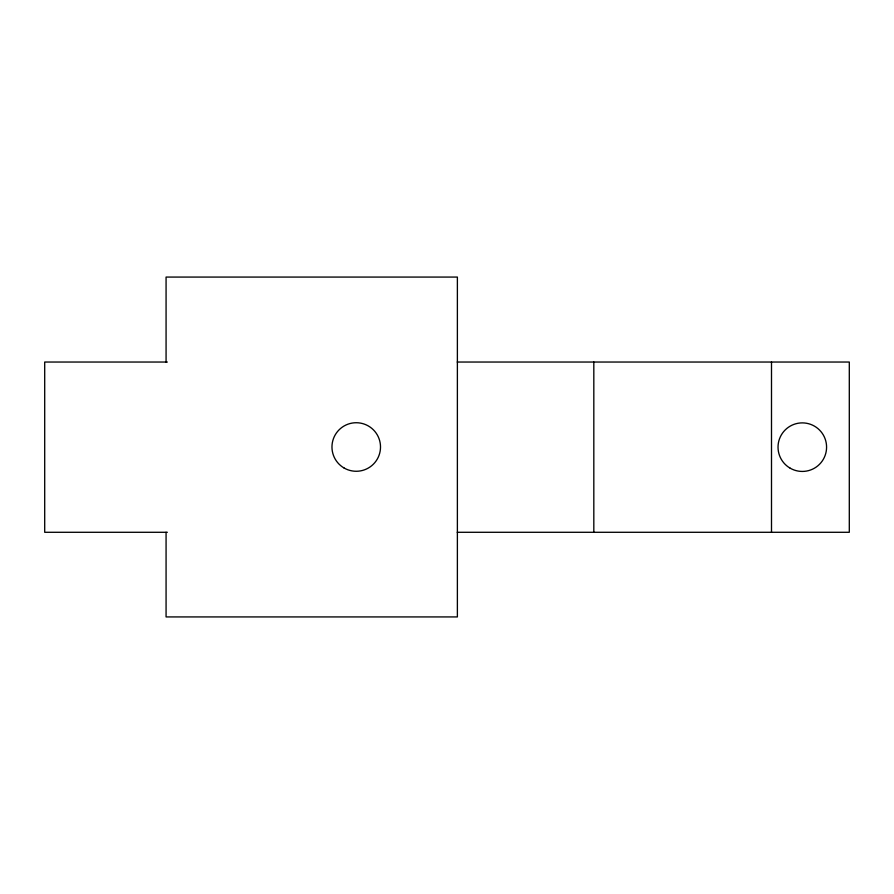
<?xml version="1.0" encoding="UTF-8"?>
<svg xmlns="http://www.w3.org/2000/svg" width="894" height="894" viewBox="0 0 894 894"><rect width="100%" height="100%" fill="white"/><g stroke="black" fill="none" stroke-linecap="round" stroke-linejoin="round"><path stroke-width="1.34" d="M167.346 362.036L44.7 362.036L44.7 532.288L167.346 532.288M457.236 362.036L849.3 362.036L849.3 532.288L457.236 532.288M771.5 362.036L771.5 532.288M593.817 362.036L593.817 532.288M166.072 362.036L166.072 277.073L457.382 277.073L457.382 616.927L166.072 616.927L166.072 532.288M344.101 468.02A24.272 24.272 0 0 0 380.509 447A24.272 24.272 0 0 0 344.101 425.98A24.272 24.272 0 0 0 344.101 468.02M790.173 468.188A24.272 24.272 0 0 0 826.581 447.156A24.272 24.272 0 0 0 790.173 426.136A24.272 24.272 0 0 0 790.173 468.188"/></g></svg>
